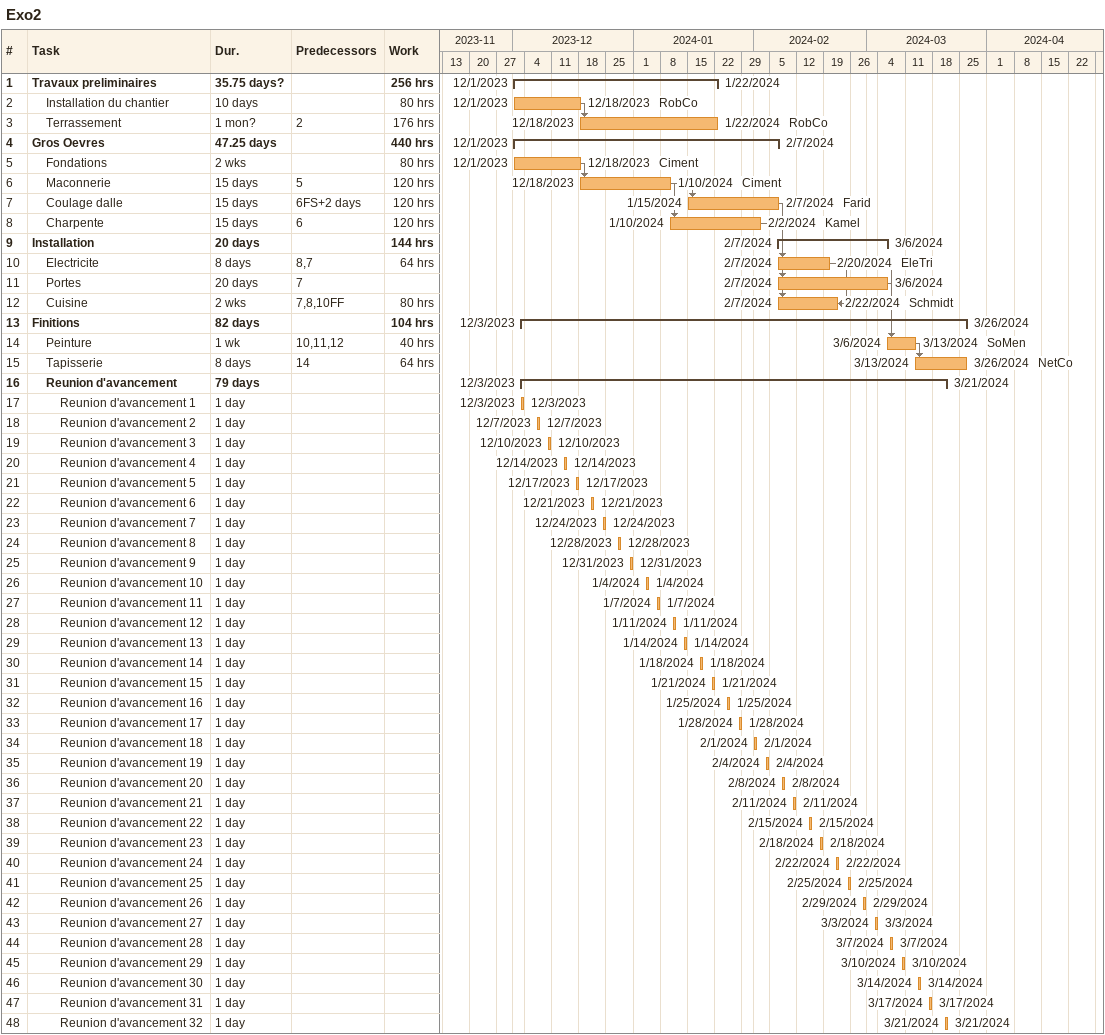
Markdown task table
Exo2

| ID | Level | Task | Duration | Start | Finish | Predecessors | Resources | Work (h) |
|---|---|---|---|---|---|---|---|---|
| 1 | 1 | **Travaux preliminaires** | 35.75d? | 2023-12-01 | 2024-01-22 |  |  | 256 |
| 2 | 2 | Installation du chantier | 10d | 2023-12-01 | 2023-12-18 |  | RobCo | 80 |
| 3 | 2 | Terrassement | 1mo? | 2023-12-18 | 2024-01-22 | 2 | RobCo | 176 |
| 4 | 1 | **Gros Oevres** | 47.25d | 2023-12-01 | 2024-02-07 |  |  | 440 |
| 5 | 2 | Fondations | 2w | 2023-12-01 | 2023-12-18 |  | Ciment | 80 |
| 6 | 2 | Maconnerie | 15d | 2023-12-18 | 2024-01-10 | 5 | Ciment | 120 |
| 7 | 2 | Coulage dalle | 15d | 2024-01-15 | 2024-02-07 | 6FS+2d | Farid | 120 |
| 8 | 2 | Charpente | 15d | 2024-01-10 | 2024-02-02 | 6 | Kamel | 120 |
| 9 | 1 | **Installation** | 20d | 2024-02-07 | 2024-03-06 |  |  | 144 |
| 10 | 2 | Electricite | 8d | 2024-02-07 | 2024-02-20 | 8, 7 | EleTri | 64 |
| 11 | 2 | Portes | 20d | 2024-02-07 | 2024-03-06 | 7 |  |  |
| 12 | 2 | Cuisine | 2w | 2024-02-07 | 2024-02-22 | 7, 8, 10FF | Schmidt | 80 |
| 13 | 1 | **Finitions** | 82d | 2023-12-03 | 2024-03-26 |  |  | 104 |
| 14 | 2 | Peinture | 1w | 2024-03-06 | 2024-03-13 | 10, 11, 12 | SoMen | 40 |
| 15 | 2 | Tapisserie | 8d | 2024-03-13 | 2024-03-26 | 14 | NetCo | 64 |
| 16 | 2 | **Reunion d'avancement** | 79d | 2023-12-03 | 2024-03-21 |  |  |  |
| 17 | 3 | Reunion d'avancement 1 | 1d | 2023-12-03 | 2023-12-03 |  |  |  |
| 18 | 3 | Reunion d'avancement 2 | 1d | 2023-12-07 | 2023-12-07 |  |  |  |
| 19 | 3 | Reunion d'avancement 3 | 1d | 2023-12-10 | 2023-12-10 |  |  |  |
| 20 | 3 | Reunion d'avancement 4 | 1d | 2023-12-14 | 2023-12-14 |  |  |  |
| 21 | 3 | Reunion d'avancement 5 | 1d | 2023-12-17 | 2023-12-17 |  |  |  |
| 22 | 3 | Reunion d'avancement 6 | 1d | 2023-12-21 | 2023-12-21 |  |  |  |
| 23 | 3 | Reunion d'avancement 7 | 1d | 2023-12-24 | 2023-12-24 |  |  |  |
| 24 | 3 | Reunion d'avancement 8 | 1d | 2023-12-28 | 2023-12-28 |  |  |  |
| 25 | 3 | Reunion d'avancement 9 | 1d | 2023-12-31 | 2023-12-31 |  |  |  |
| 26 | 3 | Reunion d'avancement 10 | 1d | 2024-01-04 | 2024-01-04 |  |  |  |
| 27 | 3 | Reunion d'avancement 11 | 1d | 2024-01-07 | 2024-01-07 |  |  |  |
| 28 | 3 | Reunion d'avancement 12 | 1d | 2024-01-11 | 2024-01-11 |  |  |  |
| 29 | 3 | Reunion d'avancement 13 | 1d | 2024-01-14 | 2024-01-14 |  |  |  |
| 30 | 3 | Reunion d'avancement 14 | 1d | 2024-01-18 | 2024-01-18 |  |  |  |
| 31 | 3 | Reunion d'avancement 15 | 1d | 2024-01-21 | 2024-01-21 |  |  |  |
| 32 | 3 | Reunion d'avancement 16 | 1d | 2024-01-25 | 2024-01-25 |  |  |  |
| 33 | 3 | Reunion d'avancement 17 | 1d | 2024-01-28 | 2024-01-28 |  |  |  |
| 34 | 3 | Reunion d'avancement 18 | 1d | 2024-02-01 | 2024-02-01 |  |  |  |
| 35 | 3 | Reunion d'avancement 19 | 1d | 2024-02-04 | 2024-02-04 |  |  |  |
| 36 | 3 | Reunion d'avancement 20 | 1d | 2024-02-08 | 2024-02-08 |  |  |  |
| 37 | 3 | Reunion d'avancement 21 | 1d | 2024-02-11 | 2024-02-11 |  |  |  |
| 38 | 3 | Reunion d'avancement 22 | 1d | 2024-02-15 | 2024-02-15 |  |  |  |
| 39 | 3 | Reunion d'avancement 23 | 1d | 2024-02-18 | 2024-02-18 |  |  |  |
| 40 | 3 | Reunion d'avancement 24 | 1d | 2024-02-22 | 2024-02-22 |  |  |  |
| 41 | 3 | Reunion d'avancement 25 | 1d | 2024-02-25 | 2024-02-25 |  |  |  |
| 42 | 3 | Reunion d'avancement 26 | 1d | 2024-02-29 | 2024-02-29 |  |  |  |
| 43 | 3 | Reunion d'avancement 27 | 1d | 2024-03-03 | 2024-03-03 |  |  |  |
| 44 | 3 | Reunion d'avancement 28 | 1d | 2024-03-07 | 2024-03-07 |  |  |  |
| 45 | 3 | Reunion d'avancement 29 | 1d | 2024-03-10 | 2024-03-10 |  |  |  |
| 46 | 3 | Reunion d'avancement 30 | 1d | 2024-03-14 | 2024-03-14 |  |  |  |
| 47 | 3 | Reunion d'avancement 31 | 1d | 2024-03-17 | 2024-03-17 |  |  |  |
| 48 | 3 | Reunion d'avancement 32 | 1d | 2024-03-21 | 2024-03-21 |  |  |  |
